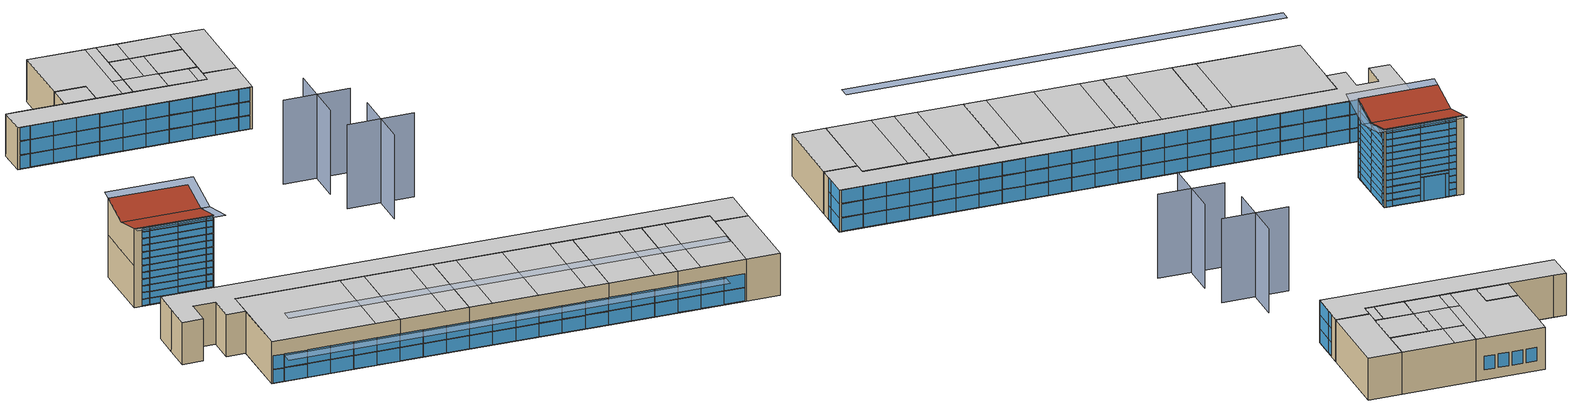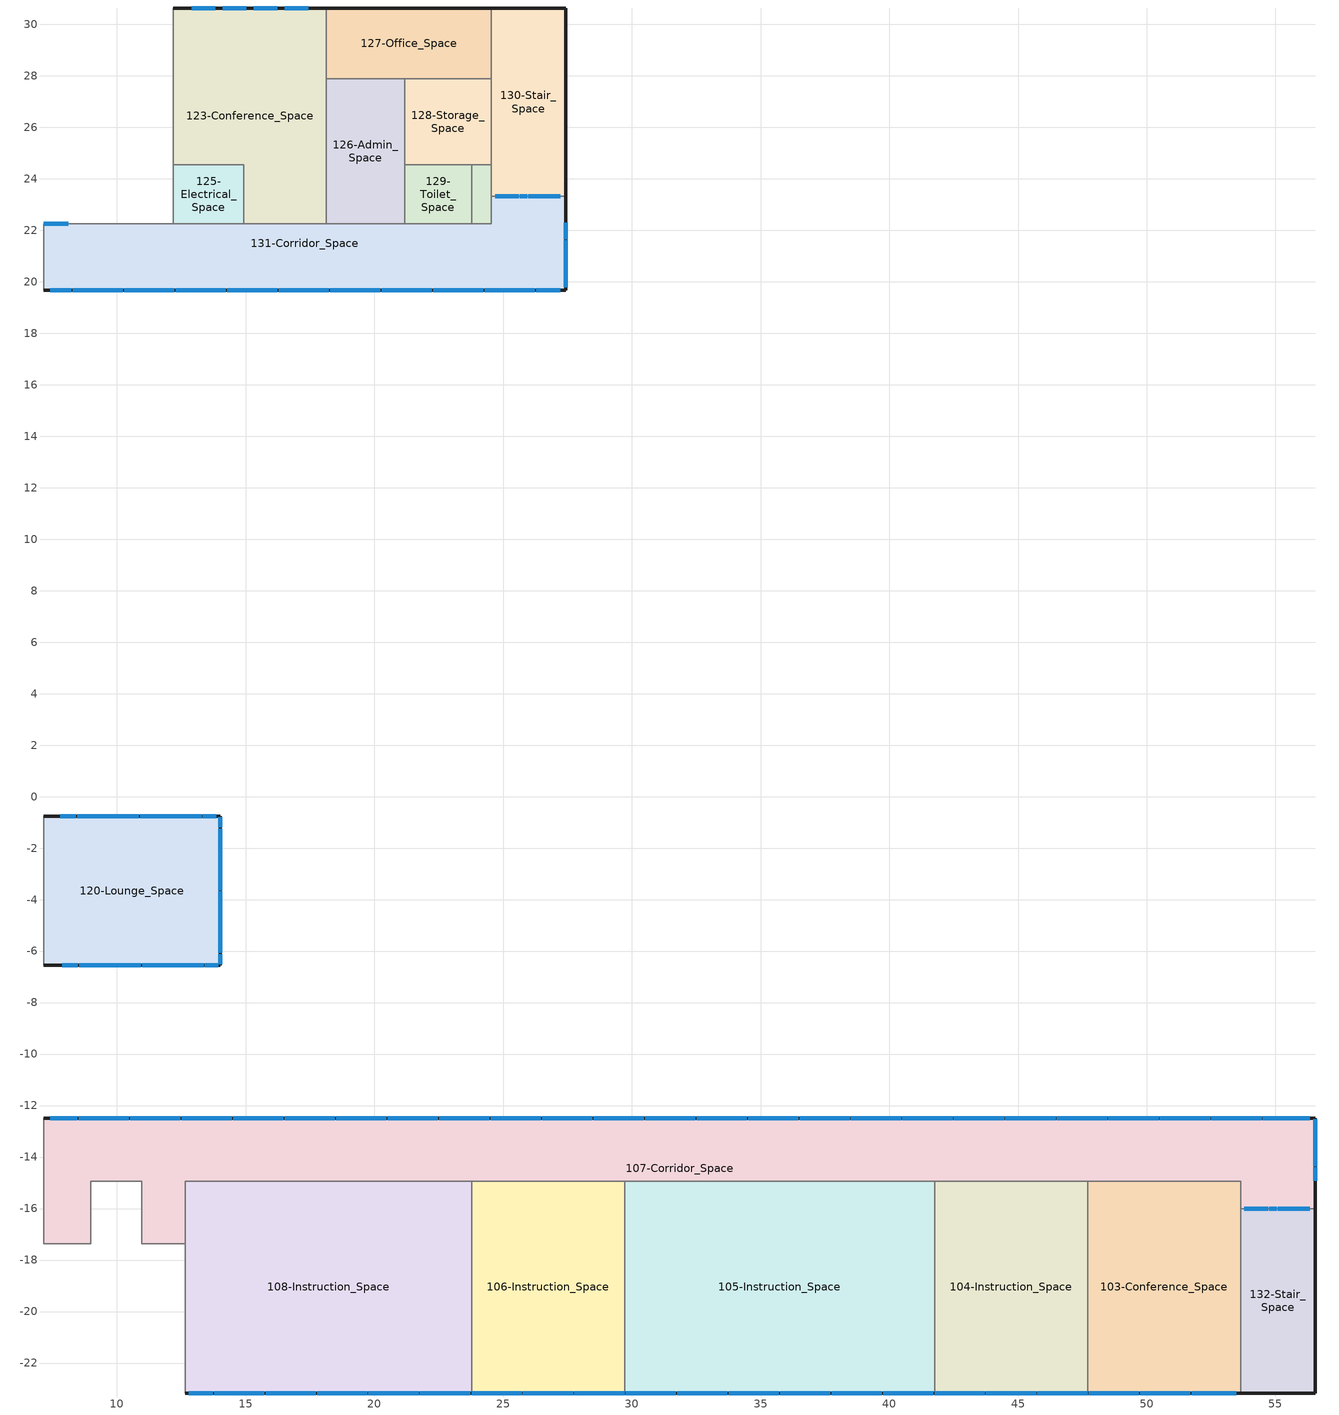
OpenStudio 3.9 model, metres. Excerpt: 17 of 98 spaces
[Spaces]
125-Electrical_Space
 floor ground: 14.94,24.54 14.94,22.25 12.19,22.25 12.19,24.54 z0
 wall to 131-Corridor_Space: 12.19,22.25 14.94,22.25 z0:3.8
 wall to 123-Conference_Space: 14.94,22.25 14.94,24.54 12.19,24.54 z0:3.8
 wall to 124-Dry_Storage_Space: 12.19,24.54 12.19,22.25 z0:3.8
 ceiling to 229-Administration_Space: 12.19,24.54 12.19,22.25 14.94,22.25 14.94,24.54 z3.8
123-Conference_Space
 floor ground: 18.14,30.63 18.14,22.25 14.94,22.25 14.94,24.54 12.19,24.54 12.19,30.63 z0
 wall outside: 18.14,30.63 12.19,30.63 z0:3.8
 wall to 122-Prep_Dish_Space: 12.19,30.63 12.19,24.54 z0:3.8
 wall to 131-Corridor_Space: 14.94,22.25 18.14,22.25 z0:3.8
 wall to 126-Admin_Space: 18.14,22.25 18.14,27.89 z0:3.8
 wall to 127-Office_Space: 18.14,27.89 18.14,30.63 z0:3.8
 window: 13.82,30.63 12.9,30.63 / 15.02,30.63 14.1,30.63 / 16.22,30.63 15.31,30.63 / 17.43,30.63 16.51,30.63 z0.92:2.14
 ceiling to 234-Corridor_Space: 17.22,24.54 17.22,22.25 18.14,22.25 18.14,24.54 z3.8
 ceiling to 230-Office_Space: 17.22,30.63 17.22,24.54 18.14,24.54 18.14,30.63 z3.8
 ceiling to 229-Administration_Space: 12.19,30.63 12.19,24.54 14.94,24.54 14.94,22.25 17.22,22.25 17.22,30.63 z3.8
127-Office_Space
 floor ground: 24.54,30.63 24.54,27.89 18.14,27.89 18.14,30.63 z0
 wall outside: 24.54,30.63 18.14,30.63 z0:3.8
 wall to 128-Storage_Space: 21.18,27.89 24.54,27.89 z0:3.8
 wall to 126-Admin_Space: 18.14,27.89 21.18,27.89 z0:3.8
 wall to 130-Stair_Space: 24.54,27.89 24.54,30.63 z0:3.8
 ceiling to 231-Office_Space: 19.96,30.63 19.96,27.89 24.54,27.89 24.54,30.63 z3.8
 ceiling to 230-Office_Space: 18.14,30.63 18.14,27.89 19.96,27.89 19.96,30.63 z3.8
126-Admin_Space
 floor ground: 21.18,27.89 21.18,22.25 18.14,22.25 18.14,27.89 z0
 wall to 131-Corridor_Space: 18.14,22.25 21.18,22.25 z0:3.8
 wall to 129-Toilet_Space: 21.18,22.25 21.18,24.54 z0:3.8
 wall to 128-Storage_Space: 21.18,24.54 21.18,27.89 z0:3.8
 ceiling to 234-Corridor_Space: 18.14,24.54 18.14,22.25 21.18,22.25 21.18,24.54 z3.8
 ceiling to 231-Office_Space: 19.96,27.89 19.96,24.54 21.18,24.54 21.18,27.89 z3.8
 ceiling to 230-Office_Space: 18.14,27.89 18.14,24.54 19.96,24.54 19.96,27.89 z3.8
128-Storage_Space
 floor ground: 24.54,27.89 24.54,24.54 21.18,24.54 21.18,27.89 z0
 wall to Shaft1_Space: 23.77,24.54 24.54,24.54 z0:3.8
 wall to 129-Toilet_Space: 21.18,24.54 23.77,24.54 z0:3.8
 wall to 130-Stair_Space: 24.54,24.54 24.54,27.89 z0:3.8
 ceiling to 231-Office_Space: 21.18,27.89 21.18,24.54 24.54,24.54 24.54,27.89 z3.8
129-Toilet_Space
 floor ground: 23.77,24.54 23.77,22.25 21.18,22.25 21.18,24.54 z0
 wall to 131-Corridor_Space: 21.18,22.25 23.77,22.25 z0:3.8
 wall to Shaft1_Space: 23.77,22.25 23.77,24.54 z0:3.8
 ceiling to 232-Toilet_Space: 21.18,24.54 21.18,22.25 23.77,22.25 23.77,24.54 z3.8
120-Lounge_Space
 floor ground: 14.02,-0.76 14.02,-6.55 7.16,-6.55 7.16,-0.76 z0
 wall outside: 7.16,-6.55 14.02,-6.55 / 14.02,-0.76 7.16,-0.76 z0:7.12; 14.02,-6.55,7.12 14.02,-6.55,0 14.02,-0.76,0 14.02,-0.76,7.12 14.02,-3.66,6.35
 wall to 216-Lobby_Space: 7.16,-0.76,7.12 7.16,-0.76,3.8 7.16,-6.55,3.8 7.16,-6.55,7.12 7.16,-3.66,6.35
 wall to 102-Lobby_Space: 7.16,-0.76 7.16,-6.55 z0:3.8
 window: 7.87,-6.55 8.48,-6.55 / 8.53,-6.55 10.92,-6.55 / 10.97,-6.55 13.36,-6.55 / 13.41,-6.55 13.93,-6.55 / 14.02,-6.5 14.02,-6.12 / 14.02,-6.07 14.02,-3.68 / 14.02,-3.63 14.02,-1.24 / 14.02,-1.19 14.02,-0.81 / 13.85,-0.76 13.34,-0.76 / 13.29,-0.76 10.9,-0.76 / 8.41,-0.76 7.79,-0.76 z0.05:0.58; 7.87,-6.55 8.48,-6.55 / 8.53,-6.55 10.92,-6.55 / 14.02,-6.5 14.02,-6.12 / 14.02,-6.07 14.02,-3.68 / 13.85,-0.76 13.34,-0.76 / 13.29,-0.76 10.9,-0.76 z0.64:1.2; 7.87,-6.55 8.48,-6.55 / 8.53,-6.55 10.92,-6.55 / 10.97,-6.55 13.36,-6.55 / 13.41,-6.55 13.93,-6.55 / 14.02,-6.5 14.02,-6.12 / 14.02,-6.07 14.02,-3.68 / 14.02,-3.63 14.02,-1.24 / 14.02,-1.19 14.02,-0.81 / 13.85,-0.76 13.34,-0.76 / 13.29,-0.76 10.9,-0.76 / 8.41,-0.76 7.79,-0.76 z1.25:1.8; 7.87,-6.55 8.48,-6.55 / 8.53,-6.55 10.92,-6.55 / 10.97,-6.55 13.36,-6.55 / 13.41,-6.55 13.93,-6.55 / 14.02,-6.5 14.02,-6.12 / 14.02,-6.07 14.02,-3.68 / 14.02,-3.63 14.02,-1.24 / 14.02,-1.19 14.02,-0.81 / 13.85,-0.76 13.34,-0.76 / 13.29,-0.76 10.9,-0.76 / 8.41,-0.76 7.79,-0.76 z1.85:2.42; 7.87,-6.55 8.48,-6.55 / 8.53,-6.55 10.92,-6.55 / 10.97,-6.55 13.36,-6.55 / 13.41,-6.55 13.93,-6.55 / 14.02,-6.5 14.02,-6.12 / 14.02,-6.07 14.02,-3.68 / 14.02,-3.63 14.02,-1.24 / 14.02,-1.19 14.02,-0.81 / 13.85,-0.76 13.34,-0.76 / 13.29,-0.76 10.9,-0.76 / 10.85,-0.76 8.46,-0.76 / 8.41,-0.76 7.79,-0.76 z2.46:3.02; 7.87,-6.55 8.48,-6.55 / 8.53,-6.55 10.92,-6.55 / 10.97,-6.55 13.36,-6.55 / 13.41,-6.55 13.93,-6.55 / 14.02,-6.5 14.02,-6.12 / 14.02,-6.07 14.02,-3.68 / 14.02,-3.63 14.02,-1.24 / 14.02,-1.19 14.02,-0.81 / 13.85,-0.76 13.34,-0.76 / 13.29,-0.76 10.9,-0.76 / 10.85,-0.76 8.46,-0.76 / 8.41,-0.76 7.79,-0.76 z3.08:3.63; 7.87,-6.55 8.48,-6.55 / 8.53,-6.55 10.92,-6.55 / 10.97,-6.55 13.36,-6.55 / 13.41,-6.55 13.93,-6.55 / 14.02,-6.5 14.02,-6.12 / 14.02,-6.07 14.02,-3.68 / 14.02,-3.63 14.02,-1.24 / 14.02,-1.19 14.02,-0.81 / 13.85,-0.76 13.34,-0.76 / 13.29,-0.76 10.9,-0.76 / 10.85,-0.76 8.46,-0.76 / 8.41,-0.76 7.79,-0.76 z3.69:4.25; 7.87,-6.55 8.48,-6.55 / 8.53,-6.55 10.92,-6.55 / 10.97,-6.55 13.36,-6.55 / 13.41,-6.55 13.93,-6.55 / 14.02,-6.5 14.02,-6.12 / 14.02,-6.07 14.02,-3.68 / 14.02,-3.63 14.02,-1.24 / 14.02,-1.19 14.02,-0.81 / 13.85,-0.76 13.34,-0.76 / 13.29,-0.76 10.9,-0.76 / 10.85,-0.76 8.46,-0.76 / 8.41,-0.76 7.79,-0.76 z4.29:4.86; 7.87,-6.55 8.48,-6.55 / 8.53,-6.55 10.92,-6.55 / 10.97,-6.55 13.36,-6.55 / 13.41,-6.55 13.93,-6.55 / 14.02,-6.5 14.02,-6.12 / 14.02,-6.07 14.02,-3.68 / 14.02,-3.63 14.02,-1.24 / 14.02,-1.19 14.02,-0.81 / 13.85,-0.76 13.34,-0.76 / 13.29,-0.76 10.9,-0.76 / 10.85,-0.76 8.46,-0.76 / 8.41,-0.76 7.79,-0.76 z4.91:5.46; 7.87,-6.55 8.48,-6.55 / 8.53,-6.55 10.92,-6.55 / 10.97,-6.55 13.36,-6.55 / 13.41,-6.55 13.93,-6.55 / 14.02,-6.5 14.02,-6.12 / 14.02,-6.07 14.02,-3.68 / 14.02,-3.63 14.02,-1.24 / 14.02,-1.19 14.02,-0.81 / 13.85,-0.76 13.34,-0.76 / 13.29,-0.76 10.9,-0.76 / 10.85,-0.76 8.46,-0.76 / 8.41,-0.76 7.79,-0.76 z5.51:6.08; 7.87,-6.55 8.48,-6.55 / 8.53,-6.55 10.92,-6.55 / 10.97,-6.55 13.36,-6.55 / 13.41,-6.55 13.93,-6.55 / 14.02,-6.5 14.02,-6.12 / 14.02,-1.19 14.02,-0.81 / 13.85,-0.76 13.34,-0.76 / 13.29,-0.76 10.9,-0.76 / 10.85,-0.76 8.46,-0.76 / 8.41,-0.76 7.79,-0.76 z6.12:6.68; 7.87,-6.55 8.48,-6.55 / 8.53,-6.55 10.92,-6.55 / 10.97,-6.55 13.36,-6.55 / 13.41,-6.55 13.93,-6.55 / 13.85,-0.76 13.34,-0.76 / 13.29,-0.76 10.9,-0.76 / 10.85,-0.76 10.62,-0.76 / 8.41,-0.76 7.79,-0.76 / 10.57,-0.76 8.74,-0.76 / 8.69,-0.76 8.46,-0.76 z6.74:7.1; 13.41,-6.55 13.93,-6.55 / 14.02,-1.19 14.02,-0.81 z0.63:1.2; 10.85,-0.76 10.62,-0.76 / 8.69,-0.76 8.46,-0.76 z0.05:2.13; 10.85,-0.76 8.46,-0.76 z2.18:2.42; 10.57,-0.76 8.74,-0.76 z0:2.13; 10.97,-6.55,1.2 10.97,-6.55,0.64 13.36,-6.55,0.63 13.36,-6.55,1.2; 14.02,-3.63,1.2 14.02,-3.63,0.64 14.02,-1.24,0.63 14.02,-1.24,1.2; 14.02,-6.5,7.06 14.02,-6.5,6.74 14.02,-6.12,6.74 14.02,-6.12,6.96; 14.02,-6.07,6.94 14.02,-6.07,6.74 14.02,-5.3,6.74; 14.02,-2.02,6.74 14.02,-1.24,6.74 14.02,-1.24,6.94; 14.02,-1.19,6.96 14.02,-1.19,6.74 14.02,-0.81,6.74 14.02,-0.81,7.06; 8.41,-0.76,1.2 8.41,-0.76,0.64 7.79,-0.76,0.63 7.79,-0.76,1.2; 14.02,-6.07,6.68 14.02,-6.07,6.12 14.02,-3.68,6.12; 14.02,-6.07,6.68 14.02,-3.68,6.12 14.02,-3.68,6.3; 14.02,-6.07,6.68 14.02,-3.68,6.3 14.02,-5.01,6.68; 14.02,-3.63,6.3 14.02,-3.63,6.12 14.02,-2.3,6.68; 14.02,-3.63,6.12 14.02,-1.24,6.12 14.02,-2.3,6.68; 14.02,-2.3,6.68 14.02,-1.24,6.12 14.02,-1.24,6.68
 roof outside: 7.16,-0.76,7.12 7.16,-3.66,6.35 14.02,-3.66,6.35 14.02,-0.76,7.12; 14.02,-6.55,7.12 14.02,-3.66,6.35 7.16,-3.66,6.35 7.16,-6.55,7.12
107-Corridor_Space
 floor ground: 56.54,-12.5 56.54,-16 53.64,-16 53.64,-14.94 12.65,-14.94 12.65,-17.37 10.97,-17.37 10.97,-14.94 8.99,-14.94 8.99,-17.37 7.16,-17.37 7.16,-12.5 z0
 wall outside: 56.54,-16 56.54,-12.5 7.16,-12.5 z0:3.8
 wall to Shaft_Space: 8.99,-17.37 8.99,-14.94 10.97,-14.94 10.97,-17.37 z0:3.8
 wall to 109-Women_Space: 10.97,-17.37 12.65,-17.37 z0:3.8
 wall to 108-Instruction_Space: 12.65,-17.37 12.65,-14.94 23.77,-14.94 z0:3.8
 wall to 103-Conference_Space: 47.7,-14.94 53.64,-14.94 53.64,-16 z0:3.8
 wall to 104-Instruction_Space: 41.76,-14.94 47.7,-14.94 z0:3.8
 wall to 105-Instruction_Space: 29.72,-14.94 41.76,-14.94 z0:3.8
 wall to 106-Instruction_Space: 23.77,-14.94 29.72,-14.94 z0:3.8
 wall to 132-Stair_Space: 53.64,-16 56.54,-16 z0:3.8
 wall to 102-Lobby_Space: 7.16,-12.5 7.16,-14.94 z0:3.8
 wall to 112-Electrical_Space: 7.16,-14.94 7.16,-17.37 z0:3.8
 wall to 110-Men_Space: 7.16,-17.37 8.99,-17.37 z0:3.8
 window inside: 54.76,-16 55.04,-16 / 55.09,-16 56.34,-16 z0.05:2.13; 53.8,-16 54.71,-16 / 54.76,-16 55.04,-16 / 55.09,-16 56.34,-16 z2.18:2.38; 53.8,-16 54.71,-16 / 54.76,-16 55.04,-16 / 55.09,-16 56.34,-16 z2.42:3.48; 53.8,-16 54.71,-16 z0:2.13
 window: 56.54,-14.92 56.54,-14.4 / 56.54,-14.35 56.54,-12.53 / 56.34,-12.5 54.51,-12.5 / 54.46,-12.5 52.51,-12.5 / 52.46,-12.5 50.51,-12.5 / 50.46,-12.5 48.51,-12.5 / 48.46,-12.5 46.51,-12.5 / 46.46,-12.5 44.51,-12.5 / 44.46,-12.5 42.51,-12.5 / 42.46,-12.5 40.51,-12.5 / 40.46,-12.5 38.51,-12.5 / 38.46,-12.5 36.51,-12.5 / 36.46,-12.5 34.51,-12.5 / 34.46,-12.5 32.51,-12.5 / 32.46,-12.5 30.51,-12.5 / 30.46,-12.5 28.51,-12.5 / 28.46,-12.5 26.51,-12.5 / 26.46,-12.5 24.51,-12.5 / 24.46,-12.5 22.51,-12.5 / 22.46,-12.5 20.51,-12.5 / 20.46,-12.5 18.51,-12.5 / 18.46,-12.5 16.51,-12.5 / 16.46,-12.5 14.51,-12.5 / 14.46,-12.5 12.51,-12.5 / 12.46,-12.5 10.51,-12.5 / 10.46,-12.5 8.51,-12.5 / 8.46,-12.5 7.41,-12.5 z0.05:1.24; 56.54,-14.92 56.54,-14.4 / 56.54,-14.35 56.54,-12.53 / 56.34,-12.5 54.51,-12.5 / 54.46,-12.5 52.51,-12.5 / 52.46,-12.5 50.51,-12.5 / 50.46,-12.5 48.51,-12.5 / 48.46,-12.5 46.51,-12.5 / 46.46,-12.5 44.51,-12.5 / 44.46,-12.5 42.51,-12.5 / 42.46,-12.5 40.51,-12.5 / 40.46,-12.5 38.51,-12.5 / 38.46,-12.5 36.51,-12.5 / 36.46,-12.5 34.51,-12.5 / 34.46,-12.5 32.51,-12.5 / 32.46,-12.5 30.51,-12.5 / 30.46,-12.5 28.51,-12.5 / 28.46,-12.5 26.51,-12.5 / 26.46,-12.5 24.51,-12.5 / 24.46,-12.5 22.51,-12.5 / 22.46,-12.5 20.51,-12.5 / 20.46,-12.5 18.51,-12.5 / 18.46,-12.5 16.51,-12.5 / 16.46,-12.5 14.51,-12.5 / 14.46,-12.5 12.51,-12.5 / 12.46,-12.5 10.51,-12.5 / 10.46,-12.5 8.51,-12.5 / 8.46,-12.5 7.41,-12.5 z1.29:2.5; 56.54,-14.92 56.54,-14.4 / 56.54,-14.35 56.54,-12.53 / 56.34,-12.5 54.51,-12.5 / 54.46,-12.5 52.51,-12.5 / 52.46,-12.5 50.51,-12.5 / 50.46,-12.5 48.51,-12.5 / 48.46,-12.5 46.51,-12.5 / 46.46,-12.5 44.51,-12.5 / 44.46,-12.5 42.51,-12.5 / 42.46,-12.5 40.51,-12.5 / 40.46,-12.5 38.51,-12.5 / 38.46,-12.5 36.51,-12.5 / 36.46,-12.5 34.51,-12.5 / 34.46,-12.5 32.51,-12.5 / 32.46,-12.5 30.51,-12.5 / 30.46,-12.5 28.51,-12.5 / 28.46,-12.5 26.51,-12.5 / 26.46,-12.5 24.51,-12.5 / 24.46,-12.5 22.51,-12.5 / 22.46,-12.5 20.51,-12.5 / 20.46,-12.5 18.51,-12.5 z2.56:3.77; 18.46,-12.5 16.51,-12.5 / 16.46,-12.5 14.51,-12.5 / 14.46,-12.5 12.51,-12.5 / 12.46,-12.5 10.51,-12.5 / 10.46,-12.5 8.51,-12.5 / 8.46,-12.5 7.41,-12.5 z2.55:3.77
 ceiling to 235-Corridor_Space: 7.16,-12.5 7.16,-17.37 8.99,-17.37 8.99,-14.94 10.97,-14.94 10.97,-17.37 12.65,-17.37 12.65,-14.94 53.64,-14.94 53.64,-16 56.54,-16 56.54,-12.5 z3.8
108-Instruction_Space
 floor ground: 23.77,-14.94 23.77,-23.16 12.65,-23.16 12.65,-14.94 z0
 wall outside: 12.65,-23.16 23.77,-23.16 z0:3.8
 wall to 106-Instruction_Space: 23.77,-23.16 23.77,-14.94 z0:3.8
 wall to 109-Women_Space: 12.65,-17.37 12.65,-23.16 z0:3.8
 window: 12.8,-23.16 13.72,-23.16 / 13.77,-23.16 15.72,-23.16 / 15.77,-23.16 17.72,-23.16 / 17.77,-23.16 19.72,-23.16 / 19.77,-23.16 21.72,-23.16 / 21.77,-23.16 23.72,-23.16 z0.05:1.24; 12.8,-23.16 13.72,-23.16 / 13.77,-23.16 15.72,-23.16 / 15.77,-23.16 17.72,-23.16 / 17.77,-23.16 19.72,-23.16 / 19.77,-23.16 21.72,-23.16 / 21.77,-23.16 23.72,-23.16 z1.29:2.5
 ceiling to 209-Computer_Lab_Space: 12.65,-14.94 12.65,-23.16 21.64,-23.16 21.64,-14.94 z3.8
 ceiling to 208-Drafting_Space: 21.64,-14.94 21.64,-23.16 23.77,-23.16 23.77,-14.94 z3.8
106-Instruction_Space
 floor ground: 29.72,-14.94 29.72,-23.16 23.77,-23.16 23.77,-14.94 z0
 wall outside: 23.77,-23.16 29.72,-23.16 z0:3.8
 wall to 105-Instruction_Space: 29.72,-23.16 29.72,-14.94 z0:3.8
 window: 23.78,-23.16 25.72,-23.16 / 25.77,-23.16 27.72,-23.16 / 27.77,-23.16 29.72,-23.16 z0.05:1.24; 23.78,-23.16 25.72,-23.16 / 25.77,-23.16 27.72,-23.16 / 27.77,-23.16 29.72,-23.16 z1.29:2.5
 ceiling to 208-Drafting_Space: 23.77,-14.94 23.77,-23.16 27.74,-23.16 27.74,-14.94 z3.8
 ceiling to 207-Copy_Print_Space: 27.74,-14.94 27.74,-23.16 29.72,-23.16 29.72,-14.94 z3.8
105-Instruction_Space
 floor ground: 41.76,-14.94 41.76,-23.16 29.72,-23.16 29.72,-14.94 z0
 wall outside: 29.72,-23.16 41.76,-23.16 z0:3.8
 wall to 104-Instruction_Space: 41.76,-23.16 41.76,-14.94 z0:3.8
 window: 29.76,-23.16 31.71,-23.16 / 31.76,-23.16 33.71,-23.16 / 33.76,-23.16 35.71,-23.16 / 35.76,-23.16 37.71,-23.16 / 37.76,-23.16 39.71,-23.16 / 39.76,-23.16 41.71,-23.16 z0.05:1.24; 29.76,-23.16 31.71,-23.16 / 31.76,-23.16 33.71,-23.16 / 33.76,-23.16 35.71,-23.16 / 35.76,-23.16 37.71,-23.16 / 37.76,-23.16 39.71,-23.16 / 39.76,-23.16 41.71,-23.16 z1.29:2.5
 ceiling to 207-Copy_Print_Space: 29.72,-14.94 29.72,-23.16 31.7,-23.16 31.7,-14.94 z3.8
 ceiling to 206-Lounge_Space: 31.7,-14.94 31.7,-23.16 35.66,-23.16 35.66,-14.94 z3.8
 ceiling to 205-Instruction_Space: 35.66,-14.94 35.66,-23.16 39.78,-23.16 39.78,-14.94 z3.8
 ceiling to 204-Instruction_Space: 39.78,-14.94 39.78,-23.16 41.76,-23.16 41.76,-14.94 z3.8
104-Instruction_Space
 floor ground: 47.7,-14.94 47.7,-23.16 41.76,-23.16 41.76,-14.94 z0
 wall outside: 41.76,-23.16 47.7,-23.16 z0:3.8
 wall to 103-Conference_Space: 47.7,-23.16 47.7,-14.94 z0:3.8
 window: 41.76,-23.16 43.7,-23.16 / 43.75,-23.16 45.7,-23.16 / 45.75,-23.16 47.7,-23.16 z0.05:1.24; 41.76,-23.16 43.7,-23.16 / 43.75,-23.16 45.7,-23.16 / 45.75,-23.16 47.7,-23.16 z1.29:2.5
 ceiling to 204-Instruction_Space: 41.76,-14.94 41.76,-23.16 45.72,-23.16 45.72,-14.94 z3.8
 ceiling to 203-Computer_Lab_Space: 45.72,-14.94 45.72,-23.16 47.7,-23.16 47.7,-14.94 z3.8
103-Conference_Space
 floor ground: 53.64,-14.94 53.64,-23.16 47.7,-23.16 47.7,-14.94 z0
 wall outside: 47.7,-23.16 53.64,-23.16 z0:3.8
 wall to 132-Stair_Space: 53.64,-23.16 53.64,-16 z0:3.8
 window: 47.74,-23.16 49.69,-23.16 / 49.74,-23.16 51.69,-23.16 / 51.74,-23.16 53.48,-23.16 z0.05:1.24; 47.74,-23.16 49.69,-23.16 / 49.74,-23.16 51.69,-23.16 / 51.74,-23.16 53.48,-23.16 z1.29:2.5
 ceiling to 203-Computer_Lab_Space: 47.7,-14.94 47.7,-23.16 49.68,-23.16 49.68,-14.94 z3.8
 ceiling to 202-Instruction_Space: 49.68,-14.94 49.68,-23.16 53.64,-23.16 53.64,-14.94 z3.8
132-Stair_Space
 floor ground: 56.54,-16 56.54,-23.16 53.64,-23.16 53.64,-16 z0
 wall outside: 53.64,-23.16 56.54,-23.16 56.54,-16 z0:3.8
 window inside: 56.34,-16 55.09,-16 z0.05:2.13
 ceiling to 201-Stair_Space: 53.64,-16 53.64,-23.16 56.54,-23.16 56.54,-16 z3.8
130-Stair_Space
 floor ground: 27.43,30.63 27.43,23.32 24.54,23.32 24.54,30.63 z0
 wall outside: 27.43,23.32 27.43,30.63 24.54,30.63 z0:3.8
 wall to Shaft1_Space: 24.54,24.54 24.54,23.32 z0:3.8
 wall to 131-Corridor_Space: 24.54,23.32 27.43,23.32 z0:3.8
 window inside: 25.65,23.32 25.93,23.32 / 25.98,23.32 27.23,23.32 z0.05:2.13; 24.69,23.32 25.6,23.32 / 25.65,23.32 25.93,23.32 / 25.98,23.32 27.23,23.32 z2.18:2.38; 24.69,23.32 25.6,23.32 / 25.65,23.32 25.93,23.32 / 25.98,23.32 27.23,23.32 z2.42:3.48; 24.69,23.32 25.6,23.32 z0:2.13
 ceiling to 233-Stair_Space: 24.54,30.63 24.54,23.32 27.43,23.32 27.43,30.63 z3.8
Shaft1_Space
 floor ground: 24.54,24.54 24.54,22.25 23.77,22.25 23.77,24.54 z0
 wall to 131-Corridor_Space: 23.77,22.25 24.54,22.25 24.54,23.32 z0:3.8
 ceiling to Shaft1_2_Space: 23.77,24.54 23.77,22.25 24.54,22.25 24.54,24.54 z3.8
131-Corridor_Space
 floor ground: 27.43,23.32 27.43,19.66 7.16,19.66 7.16,22.25 24.54,22.25 24.54,23.32 z0
 wall outside: 7.16,19.66 27.43,19.66 27.43,23.32 z0:3.8
 wall to 102-Lobby_Space: 7.16,22.25 7.16,19.66 z0:3.8
 wall to 121-Cafeteria_Space: 8.23,22.25 7.16,22.25 z0:3.8
 wall to 124-Dry_Storage_Space: 12.19,22.25 8.23,22.25 z0:3.8
 window: 7.41,19.66 8.23,19.66 / 8.28,19.66 10.23,19.66 / 10.28,19.66 12.23,19.66 / 12.28,19.66 14.23,19.66 / 14.28,19.66 16.23,19.66 / 16.28,19.66 18.23,19.66 / 18.28,19.66 20.23,19.66 / 20.28,19.66 22.23,19.66 / 22.28,19.66 24.23,19.66 / 24.28,19.66 26.23,19.66 / 26.28,19.66 27.22,19.66 / 27.43,19.78 27.43,21.6 / 27.43,21.65 27.43,22.3 z0.05:1.24; 7.41,19.66 8.23,19.66 / 8.28,19.66 10.23,19.66 / 10.28,19.66 12.23,19.66 / 12.28,19.66 14.23,19.66 / 14.28,19.66 16.23,19.66 / 16.28,19.66 18.23,19.66 / 18.28,19.66 20.23,19.66 / 20.28,19.66 22.23,19.66 / 22.28,19.66 24.23,19.66 / 24.28,19.66 26.23,19.66 / 26.28,19.66 27.22,19.66 / 27.43,19.78 27.43,21.6 / 27.43,21.65 27.43,22.3 z1.29:2.5; 7.41,19.66 8.23,19.66 / 8.28,19.66 10.23,19.66 / 10.28,19.66 12.23,19.66 / 12.28,19.66 14.23,19.66 / 14.28,19.66 16.23,19.66 / 16.28,19.66 18.23,19.66 / 18.28,19.66 20.23,19.66 / 20.28,19.66 22.23,19.66 / 22.28,19.66 24.23,19.66 / 24.28,19.66 26.23,19.66 / 26.28,19.66 27.22,19.66 / 27.43,19.78 27.43,21.6 / 27.43,21.65 27.43,22.3 z2.56:3.77
 window inside: 27.23,23.32 25.98,23.32 z0.05:2.13; 8.11,22.25 7.16,22.25 z0.05:2.38; 8.11,22.25 7.16,22.25 z2.42:3.49
 ceiling to 234-Corridor_Space: 7.16,22.25 7.16,19.66 27.43,19.66 27.43,23.32 24.54,23.32 24.54,22.25 z3.8
shading: 29.26,6.87 29.26,12.95 / 26.37,9.91 32.16,9.91 z-0.16:7.44; 32.5,0.99 32.5,7.07 / 29.61,4.03 35.39,4.03 z-0.18:7.42; 14.78,0,7.33 14.78,-3.66,6.35 14.02,-3.66,6.35 14.02,-0.76,7.12 7.16,-0.76,7.12 7.16,0,7.33; 7.16,-7.32,7.33 7.16,-6.55,7.12 14.02,-6.55,7.12 14.02,-3.66,6.35 14.78,-3.66,6.35 14.78,-7.32,7.33; 51.77,-23.44 51.77,-24.39 13.67,-24.39 13.67,-23.44 z2.54; 13.67,-23.44 13.67,-24.39 51.77,-24.39 51.77,-23.44 z2.55; 51.77,-23.44 51.77,-24.39 13.67,-24.39 13.67,-23.44 z6.34; 13.67,-23.44 13.67,-24.39 51.77,-24.39 51.77,-23.44 z6.35
[Building]
Building 1: North Axis {deg}=0; Default Construction Set=Default Generic Construction Set; Standards Building Type=MediumOffice
[Site]
Site 1: Terrain=City
[Site:WaterMainsTemperature]
Calculation Method=CorrelationFromWeatherFile
[Material]
Name | Roughness | Thickness {m} | Conductivity {W/m-K} | Density {kg/m3} | Specific Heat {J/kg-K} | Thermal Absorptance | Solar Absorptance | Visible Absorptance
Generic Gypsum Board | MediumSmooth | 0.0127 | 0.16 | 800 | 1090 | 0.9 | 0.5 | 0.5
Generic Wall Air Gap | Smooth | 0.1 | 0.667 | 1.28 | 1000 | 0.9 | 0.7 | 0.7
Generic Ceiling Air Gap | Smooth | 0.1 | 0.556 | 1.28 | 1000 | 0.9 | 0.7 | 0.7
Generic Painted Metal | Smooth | 0.0015 | 45 | 7690 | 410 | 0.9 | 0.5 | 0.5
Generic 25mm Insulation | MediumRough | 0.025 | 0.03 | 43 | 1210 | 0.9 | 0.7 | 0.7
Generic 50mm Insulation | MediumRough | 0.05 | 0.03 | 43 | 1210 | 0.9 | 0.7 | 0.7
Generic LW Concrete | MediumRough | 0.1 | 0.53 | 1280 | 840 | 0.9 | 0.8 | 0.8
Generic Acoustic Tile | MediumSmooth | 0.02 | 0.06 | 368 | 590 | 0.9 | 0.2 | 0.2
Generic Brick | MediumRough | 0.1 | 0.9 | 1920 | 790 | 0.9 | 0.65 | 0.65
Generic Roof Membrane | MediumRough | 0.01 | 0.16 | 1120 | 1460 | 0.9 | 0.65 | 0.65
Generic HW Concrete | MediumRough | 0.2 | 1.95 | 2240 | 900 | 0.9 | 0.8 | 0.8
Generic 25mm Wood | MediumSmooth | 0.0254 | 0.15 | 608 | 1630 | 0.9 | 0.5 | 0.5
Material #1 | Smooth | 0.1 | 0.1 | 0.1 | 1400 |  | 0.65 | 0.65
[WindowMaterial:Gas]
Generic Window Air Gap: Gas Type=Air; Thickness {m}=0.0127
[WindowMaterial:Glazing] Optical Data Type=SpectralAverage; Thickness {m}=0.006; Infrared Transmittance at Normal Incidence=0; Front Side Infrared Hemispherical Emissivity=0.84; Conductivity {W/m-K}=1; Dirt Correction Factor for Solar and Visible Transmittance=1; Solar Diffusing=No
Name | Solar Transmittance at Normal Incidence | Front Side Solar Reflectance at Normal Incidence | Back Side Solar Reflectance at Normal Incidence | Visible Transmittance at Normal Incidence | Front Side Visible Reflectance at Normal Incidence | Back Side Visible Reflectance at Normal Incidence | Back Side Infrared Hemispherical Emissivity
Generic Clear Glass | 0.77 | 0.07 | 0.07 | 0.88 | 0.08 | 0.08 | 0.84
Generic Low-e Glass | 0.45 | 0.36 | 0.36 | 0.71 | 0.21 | 0.21 | 0.047
[Construction]
Generic Underground Roof: Generic 50mm Insulation, Generic HW Concrete, Generic Ceiling Air Gap, Generic Acoustic Tile
Generic Underground Wall: Generic 50mm Insulation, Generic HW Concrete, Generic Wall Air Gap, Generic Gypsum Board
Generic Exposed Floor: Generic Painted Metal, Generic Ceiling Air Gap, Generic 50mm Insulation, Generic LW Concrete
Generic Single Pane: Generic Clear Glass
Generic Shade: Material #1
Generic Interior Wall: Generic Gypsum Board, Generic Wall Air Gap, Generic Gypsum Board
Generic Ground Slab: Generic 50mm Insulation, Generic HW Concrete
Generic Exterior Wall: Generic Brick, Generic LW Concrete, Generic 50mm Insulation, Generic Wall Air Gap, Generic Gypsum Board
Generic Double Pane: Generic Low-e Glass, Generic Window Air Gap, Generic Clear Glass
Generic Roof: Generic Roof Membrane, Generic 50mm Insulation, Generic LW Concrete, Generic Ceiling Air Gap, Generic Acoustic Tile
Generic Interior Door: Generic 25mm Wood
Generic Interior Floor: Generic Acoustic Tile, Generic Ceiling Air Gap, Generic LW Concrete
Generic Exterior Door: Generic Painted Metal, Generic 25mm Insulation, Generic Painted Metal
Generic Interior Ceiling: Generic LW Concrete, Generic Ceiling Air Gap, Generic Acoustic Tile
[DefaultConstructionSet]
Default Generic Construction Set: Default Exterior Surface Constructions=DefaultSurfaceConstructions #2; Default Interior Surface Constructions=DefaultSurfaceConstructions #1; Default Ground Contact Surface Constructions=DefaultSurfaceConstructions #3; Default Exterior SubSurface Constructions=DefaultSubSurfaceConstructions #2; Default Interior SubSurface Constructions=DefaultSubSurfaceConstructions #1; Space Shading Construction=Generic Shade; Adiabatic Surface Construction=Generic Interior Wall
[DefaultSurfaceConstructions]
Name | Floor Construction | Wall Construction | Roof Ceiling Construction
DefaultSurfaceConstructions #1 | Generic Interior Floor | Generic Interior Wall | Generic Interior Ceiling
DefaultSurfaceConstructions #2 | Generic Exposed Floor | Generic Exterior Wall | Generic Roof
DefaultSurfaceConstructions #3 | Generic Ground Slab | Generic Underground Wall | Generic Underground Roof
[DefaultSubSurfaceConstructions]
Name | Fixed Window Construction | Operable Window Construction | Door Construction | Glass Door Construction | Overhead Door Construction | Skylight Construction
DefaultSubSurfaceConstructions #1 | Generic Single Pane | Generic Single Pane | Generic Interior Door | Generic Single Pane | Generic Interior Door | Generic Single Pane
DefaultSubSurfaceConstructions #2 | Generic Double Pane | Generic Double Pane | Generic Exterior Door | Generic Double Pane | Generic Exterior Door | Generic Double Pane
[Space] Building Story=01 - Entry Level
Name | Thermal Zone | Volume {m3}
125-Electrical_Space | 125-Electrical | 23.8296
123-Conference_Space | 123-Conference | 165.484
127-Office_Space | 127-Office | 66.723
126-Admin_Space | 126-Admin | 65.3108
128-Storage_Space | 128-Storage | 42.7168
129-Toilet_Space | 129-Toilet | 22.5058
120-Lounge_Space | 120-Lounge | 267.481
107-Corridor_Space | 107-Corridor | 501.746
108-Instruction_Space | 108-Instruction | 347.913
106-Instruction_Space | 106-Instruction | 185.871
105-Instruction_Space | 105-Instruction | 376.508
104-Instruction_Space | 104-Instruction | 185.871
103-Conference_Space | 103-Conference | 185.871
132-Stair_Space | 132-Stair | 78.8143
130-Stair_Space | 130-Stair | 80.4912
Shaft1_Space | Shaft1 | 6.61934
131-Corridor_Space | 131-Corridor | 211.289
[ThermalZone] Use Ideal Air Loads=No
Name | Ceiling Height {m} | Volume {m3}
125-Electrical | 3.8 | 23.8296
123-Conference | 3.8 | 165.484
127-Office | 3.8 | 66.723
126-Admin | 3.8 | 65.3108
128-Storage | 3.8 | 42.7168
129-Toilet | 3.8 | 22.5058
120-Lounge | 7.12278 | 267.481
107-Corridor | 3.8 | 501.746
108-Instruction | 3.8 | 347.913
106-Instruction; 104-Instruction; 103-Conference | 3.8 | 185.871
105-Instruction | 3.8 | 376.508
132-Stair | 3.8 | 78.8143
130-Stair | 3.8 | 80.4912
Shaft1 | 3.8 | 6.61934
131-Corridor | 3.8 | 211.289
[BuildingStory]
01 - Entry Level
